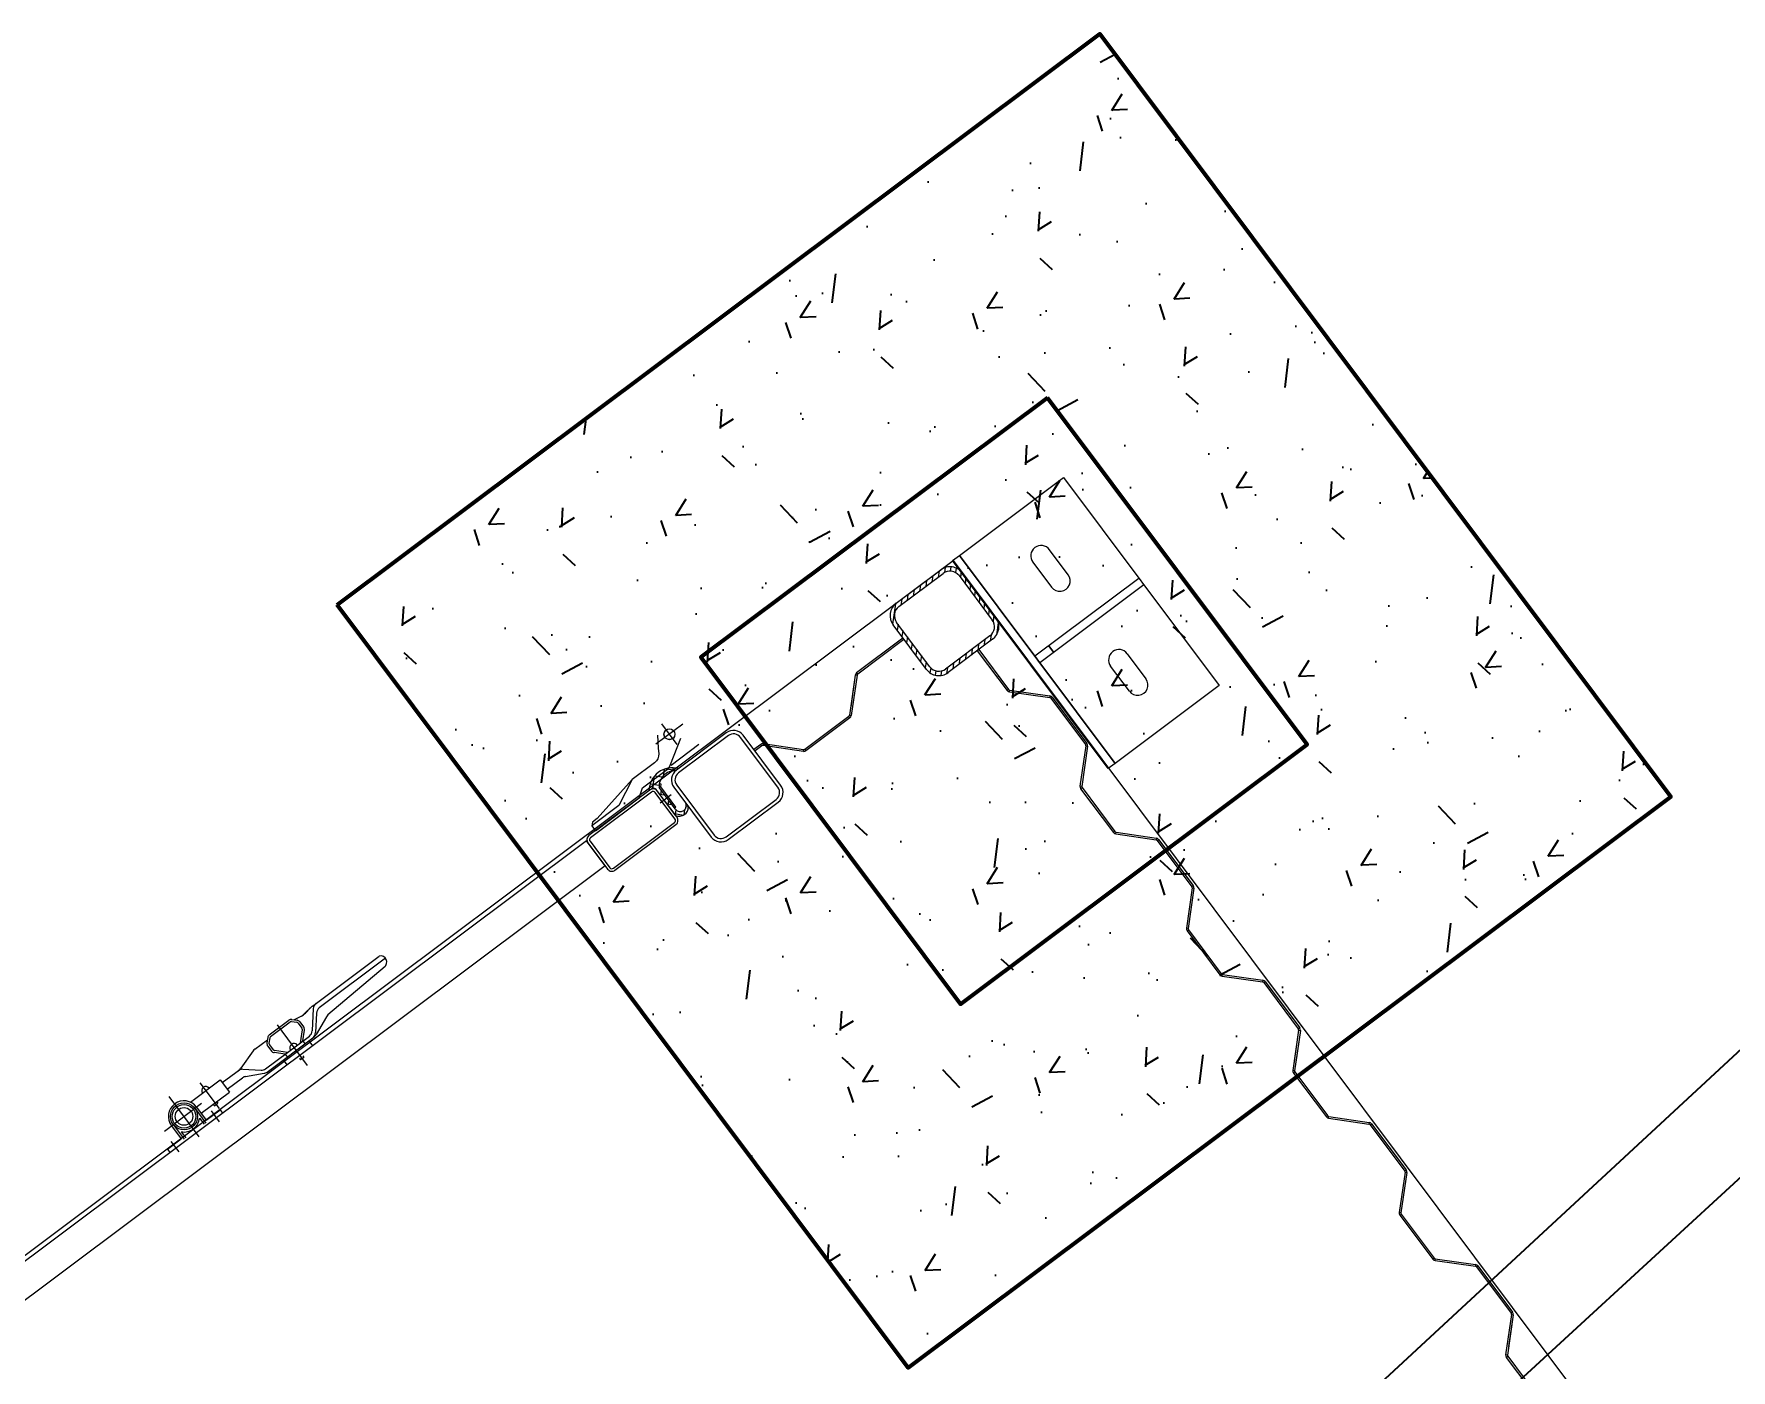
# Model space of a CAD drawing. Header units: metres. Extents: x 214070 to 217049, y 6350584 to 6351315.
# Drawn here: x 214352.715 to 214354.674, y 6351050.911 to 6351052.454 of the extents above; entities that cross this region are included whole.
import ezdxf
from ezdxf.lldxf.tags import DXFTag

# ---------------------------------------------------------------- set-up
doc = ezdxf.new("R2010")
doc.units = ezdxf.units.M
doc.layers.add('CAT 6 Cable', color=3, linetype='CAT 6 CABLE')
for name, color, linetype, lineweight in [('GG31-E-PLN-001_DC Cable Route Layout Plan_RevA$0$0.25mm TEXT', 7, 'Continuous', 25), ('GG31-E-PLN-001_DC Cable Route Layout Plan_RevA$0$Concrete fill', 8, 'Continuous', 35), ('GG31-E-PLN-001_DC Cable Route Layout Plan_RevA$0$Footing', 7, 'Continuous', 70), ('OpticsFibre', 7, 'OPTICAL FIBRE CABLE', 25)]:
    doc.layers.add(name, color=color, linetype=linetype, lineweight=lineweight)
doc.styles.add('ISOCP', font='isocp.shx')
tags = doc.linetypes.add('CAT 6 CABLE', pattern='A,1,-0.5,["CAT6",ISOCP,S=0.3,R=0,X=-0.35,Y=-0.15],-0.9', length=2.4).pattern_tags.tags
tags[6] = DXFTag(74, 10)
tags = doc.linetypes.add('OPTICAL FIBRE CABLE', pattern='A,1,-0.5,["OP",ISOCP,S=0.3,R=0,X=-0.35,Y=-0.15],-0.4', length=1.9).pattern_tags.tags
tags[6] = DXFTag(74, 10)
pattern_1 = [(49.99999999999999, (235569.9036301513, 6325984.658027571), (0.215178054780226, -0.01882564049477853), [0.0225, -0.2475]), (355, (235569.9036301513, 6325984.658027571), (-0.0416254000839, 0.2256576401100036), [0.018, -0.198]), (100.45144446, (235569.9215616556, 6325984.656458767), (0.1735526540181336, 0.2068319972905888), [0.01912205759999997, -0.2103426335999997]), (46.18420000000001, (235569.9036301513, 6325984.71802757), (0.3201723992014717, -0.04965578423792296), [0.03375, -0.37125]), (96.63563549, (235569.9303111748, 6325984.713889578), (0.2803985837022686, 0.2922355802323651), [0.0286831026, -0.3155141279999999]), (351.1841639899999, (235569.9036301513, 6325984.71802757), (0.2803985835164319, 0.2922355800809971), [0.027, -0.2970000003]), (21, (235569.9336301513, 6325984.703027571), (0.1790721156355385, -0.1207856671996017), [0.0225, -0.2475]), (326.0000000000001, (235569.9336301513, 6325984.703027571), (0.07299459957647451, 0.2175450135140559), [0.018, -0.198]), (71.45144474, (235569.9485528275, 6325984.692962098), (0.2520667130189913, 0.09675934584190615), [0.019122057, -0.2103426336]), (37.50000000000001, (235569.9036301513, 6325984.658027571), (0.003647956595187201, 0.09986815614939344), [0, -0.1956, 0, -0.201, 0, -0.19875]), (7.499999999999999, (235569.9036301513, 6325984.658027571), (0.07892086123264458, 0.1183235135647081), [0, -0.1146, 0, -0.1911, 0, -0.07575]), (327.5, (235569.8367301513, 6325984.658027571), (0.1601467308517227, -0.006766461520313927), [0, -0.075, 0, -0.234, 0, -0.3105]), (317.5, (235569.8067301513, 6325984.658027571), (0.1749558508027159, 0.03003149469969532), [0, -0.0975, 0, -0.1554, 0, -0.2205])]

# ---------------------------------------------------------------- blocks, each defined once
blk = doc.blocks.new('GG31-E-PLN-001_DC Cable Route Layout Plan_RevA$0$HVSB-wanertown')
at = {"layer": 'GG31-E-PLN-001_DC Cable Route Layout Plan_RevA$0$Concrete fill'}
h = blk.add_hatch(dxfattribs=at)
h.set_pattern_fill('AR-CONC', color=256, scale=0.03)
h.set_pattern_definition(pattern_1)
h.paths.add_polyline_path([(235600.6501799489, 6326042.244947699), (235599.5501799489, 6326042.244947699), (235599.5501799489, 6326041.144947699), (235600.6501799489, 6326041.144947699)])
h.paths.add_polyline_path([(235599.8501799489, 6326041.944947699), (235600.3501799489, 6326041.944947699), (235600.3501799489, 6326041.444947699), (235599.8501799489, 6326041.444947699)], flags=0)
h.paths.add_polyline_path([(235600.3501799489, 6326041.944947699), (235599.8501799489, 6326041.944947699), (235599.8501799489, 6326041.444947699), (235600.3501799489, 6326041.444947699)], flags=16)
h = blk.add_hatch(dxfattribs=at)
h.set_pattern_fill('AR-CONC', color=256, scale=0.03)
h.set_pattern_definition(pattern_1)
h.paths.add_polyline_path([(235600.3501799489, 6326041.944947699), (235599.8501799489, 6326041.944947699), (235599.8501799489, 6326041.444947699), (235600.3501799489, 6326041.444947699)])
for p, q in [((235599.0549701767, 6326041.848666037, -6.347478333421085), (235599.0549701767, 6326041.906809253, -6.347478333421085)), ((235599.7679853857, 6326041.880735128, -6.269795539363816), (235599.7679853857, 6326041.91025634, -6.269795539363816)), ((235599.0706724059, 6326041.886895735, -6.347478333421085), (235599.1137701768, 6326041.886895735, -6.347478333421085)), ((235599.0929701767, 6326041.898277376, -6.347478333421085), (235599.0929701767, 6326041.861131527, -6.347478333421085)), ((235599.1137701768, 6326041.886895735, -6.347478333421085), (235599.1137701768, 6326041.869295735, -6.347478333421085)), ((235599.1137701768, 6326041.882895735, -6.347478333421085), (235599.1383225038, 6326041.882895735, -6.347478333421085)), ((235599.164406846, 6326041.890908948, -6.347478333421085), (235599.1407799394, 6326041.883282522, -6.347478333421085)), ((235599.1668642816, 6326041.891295735, -6.347478333421085), (235599.1850172799, 6326041.891295735, -6.347478333421085)), ((235599.1809701768, 6326041.885260407, -6.347478333421085), (235599.1809701768, 6326041.87808396, -6.347478333421085)), ((235599.1868113924, 6326041.893089848, -6.347478333421085), (235599.1823760642, 6326041.888654519, -6.347478333421085)), ((235599.1833701768, 6326041.885260407, -6.347478333421085), (235599.1833701768, 6326041.87808396, -6.347478333421085)), ((235599.1885084487, 6326041.891392792, -6.347478333421085), (235599.1840731205, 6326041.886957463, -6.347478333421085)), ((235599.190205505, 6326041.894495735, -6.347478333421085), (235599.2183549037, 6326041.894495735, -6.347478333421085)), ((235599.190205505, 6326041.892095735, -6.347478333421085), (235599.2183548869, 6326041.892095735, -6.347478333421085)), ((235599.2041701768, 6326041.898277376, -6.347478333421085), (235599.2041701768, 6326041.840057978, -6.347478333421085)), ((235599.2200519432, 6326041.891392792, -6.347478333421085), (235599.224267233, 6326041.887177502, -6.347478333421085)), ((235599.2217489995, 6326041.893089848, -6.347478333421085), (235599.2259642893, 6326041.888874558, -6.347478333421085)), ((235599.2329718129, 6326041.889598856, -6.347478333421085), (235599.223543112, 6326041.891295735, -6.347478333421085)), ((235599.2249701768, 6326041.885480445, -6.347478333421085), (235599.2249701768, 6326041.87808396, -6.347478333421085)), ((235599.2273701768, 6326041.885480445, -6.347478333421085), (235599.2273701768, 6326041.87808396, -6.347478333421085)), ((235599.2490643085, 6326041.888406992, -6.347478333421085), (235599.2326012765, 6326041.868584478, -6.347478333421085)), ((235599.2489232313, 6326041.881976435, -6.347478333421085), (235599.2344788299, 6326041.864584478, -6.347478333421085)), ((235599.2489869947, 6326041.89123402, -6.347478333421085), (235599.2353805884, 6326041.889534079, -6.347478333421085)), ((235599.2499787783, 6326041.891295735, -6.347478333421085), (235599.3462810864, 6326041.891295735, -6.347478333421085)), ((235599.3505701768, 6326041.884865179, -6.347478333421085), (235599.2550775024, 6326041.884865179, -6.347478333421085)), ((235599.0257701768, 6326041.848666037, -6.347478333421085), (235599.0257701768, 6326041.863945997, -6.347478333421085)), ((235599.0265858717, 6326041.878095735, -6.347478333421085), (235599.080227702, 6326041.878095735, -6.347478333421085)), ((235599.0369701768, 6326041.878095735, -6.347478333421085), (235599.0369701768, 6326041.859295735, -6.347478333421085)), ((235599.0393701768, 6326041.878095735, -6.347478333421085), (235599.0393701768, 6326041.856895735, -6.347478333421085)), ((235599.0417701768, 6326041.865858088, -6.347478333421085), (235599.0417701768, 6326041.856895735, -6.347478333421085)), ((235599.0681701768, 6326041.865858088, -6.347478333421085), (235599.0681701768, 6326041.856895735, -6.347478333421085)), ((235599.0705701768, 6326041.878095735, -6.347478333421085), (235599.0705701768, 6326041.856895735, -6.347478333421085)), ((235599.0729701768, 6326041.878095735, -6.347478333421085), (235599.0729701768, 6326041.859295735, -6.347478333421085)), ((235599.0729701768, 6326041.869295735, -6.347478333421085), (235599.1137701768, 6326041.869295735, -6.347478333421085)), ((235599.0841701768, 6326041.848666037, -6.347478333421085), (235599.0841701768, 6326041.864354218, -6.347478333421085)), ((235599.0905701767, 6326041.869295735, -6.347478333421085), (235599.0905701767, 6326041.866895735, -6.347478333421085)), ((235599.0905701767, 6326041.866895735, -6.347478333421085), (235599.0953701768, 6326041.866895735, -6.347478333421085)), ((235599.0953701768, 6326041.869295735, -6.347478333421085), (235599.0953701768, 6326041.866895735, -6.347478333421085)), ((235599.1137701768, 6326041.873295735, -6.347478333421085), (235599.1357986437, 6326041.873295735, -6.347478333421085)), ((235599.1394365777, 6326041.872420722, -6.347478333421085), (235599.1587280032, 6326041.862570749, -6.347478333421085)), ((235599.141801103, 6326041.881059135, -6.347478333421085), (235599.1581475924, 6326041.867532334, -6.347478333421085)), ((235599.1632478369, 6326041.865695735, -6.347478333421085), (235599.2264470054, 6326041.865695735, -6.347478333421085)), ((235599.1913701768, 6326041.865695735, -6.347478333421085), (235599.1823760642, 6326041.874689847, -6.347478333421085)), ((235599.1947642893, 6326041.865695735, -6.347478333421085), (235599.1840731205, 6326041.876386904, -6.347478333421085)), ((235599.1913701768, 6326041.865695735, -6.347478333421085), (235599.1913701768, 6326041.861695735, -6.347478333421085)), ((235599.2135760642, 6326041.865695735, -6.347478333421085), (235599.224267233, 6326041.876386904, -6.347478333421085)), ((235599.2169701768, 6326041.865695735, -6.347478333421085), (235599.2259642893, 6326041.874689847, -6.347478333421085)), ((235599.2169701768, 6326041.865695735, -6.347478333421085), (235599.2169701768, 6326041.861695735, -6.347478333421085)), ((235599.2554809355, 6326041.87176509, -6.347478333421085), (235599.2335935775, 6326041.862347158, -6.347478333421085)), ((235599.3444763467, 6326041.877720267, -6.347478333421085), (235599.2581509786, 6326041.87240137, -6.347478333421085)), ((235599.7249499923, 6326041.867207566, -6.260085190106653), (235599.7149505228, 6326041.857208096, -6.260085190106653)), ((235599.7156870211, 6326041.862974728, -6.260085190106653), (235599.7230938525, 6326041.855567897, -6.260085190106653)), ((235599.7254751346, 6326041.86732875, -6.260085190106653), (235599.7318577708, 6326041.860946114, -6.260085190106653)), ((235599.7387541592, 6326041.866869598, -6.260085190106653), (235599.733133907, 6326041.861249345, -6.260085190106653)), ((235599.7407491864, 6326041.866196834, -6.260085190106653), (235599.7494502867, 6326041.857495734, -6.260085190106653)), ((235599.7480301599, 6326041.862003462, -6.260085190106653), (235599.7454652335, 6326041.859438536, -6.260085190106653)), ((235596.510125716, 6326041.860157249, -6.260085190106653), (235600.1501202834, 6326041.859733587, -6.260085190106653)), ((235599.6174611058, 6326041.854495735, -6.253713455313188), (235598.4444611058, 6326041.854495735, -6.337767984163921)), ((235599.0169701767, 6326041.859295735, -6.347478333421085), (235599.0369701768, 6326041.859295735, -6.347478333421085)), ((235599.0169701767, 6326041.859295735, -6.347478333421085), (235599.0169701767, 6326041.854495735, -6.347478333421085)), ((235599.0729701768, 6326041.859295735, -6.347478333421085), (235599.0929701767, 6326041.859295735, -6.347478333421085)), ((235599.0929701767, 6326041.859295735, -6.347478333421085), (235599.0929701767, 6326041.854495735, -6.347478333421085)), ((235599.1623659371, 6326041.861695735, -6.347478333421085), (235599.2304315511, 6326041.861695735, -6.347478333421085)), ((235599.1857701768, 6326041.861695735, -6.347478333421085), (235599.1857701768, 6326041.854495735, -6.347478333421085)), ((235599.2017701768, 6326041.852095735, -6.347478333421085), (235599.2017701768, 6326041.849695735, -6.347478333421085)), ((235599.2065701768, 6326041.849695735, -6.347478333421085), (235599.2017701768, 6326041.849695735, -6.347478333421085)), ((235599.2065701768, 6326041.852095735, -6.347478333421085), (235599.2065701768, 6326041.849695735, -6.347478333421085)), ((235599.2225701768, 6326041.861695735, -6.347478333421085), (235599.2225701768, 6326041.854495735, -6.347478333421085)), ((235599.7174611058, 6326041.81582009, -6.260085190106653), (235599.7174611058, 6326041.853495734, -6.260085190106653)), ((235599.7214611058, 6326041.849576544, -6.260085190106653), (235599.7174611058, 6326041.845576544, -6.260085190106653)), ((235599.7174611058, 6326041.847058508, -6.260085190106653), (235599.7214611058, 6326041.843058508, -6.260085190106653)), ((235599.7214611058, 6326041.822065107, -6.260085190106653), (235599.7214611058, 6326041.853495734, -6.260085190106653)), ((235599.7234611058, 6326041.852858949, -6.260085190106653), (235599.7257129781, 6326041.85524138, -6.260085190106653)), ((235599.7234611058, 6326041.823836613, -6.260085190106653), (235599.7234611058, 6326041.852858949, -6.260085190106653)), ((235599.7257129781, 6326041.85524138, -6.260085190106653), (235599.7242688893, 6326041.856757472, -6.260085190106653)), ((235599.7354611058, 6326041.843495734, -6.260085190106653), (235599.7354611058, 6326041.771495734, -6.260085190106653)), ((235599.7394611058, 6326041.843495734, -6.260085190106653), (235599.7394611058, 6326041.771495734, -6.260085190106653)), ((235599.8214611058, 6326041.857495734, -6.260085190106653), (235599.7494611058, 6326041.857495734, -6.260085190106653)), ((235599.8214611058, 6326041.853495734, -6.260085190106653), (235599.7494611058, 6326041.853495734, -6.260085190106653)), ((235599.8314611058, 6326041.771495734, -6.260085190106653), (235599.8314611058, 6326041.843495734, -6.260085190106653)), ((235599.8354611058, 6326041.771495734, -6.260085190106653), (235599.8354611058, 6326041.843495734, -6.260085190106653)), ((235600.0670516205, 6326041.859695177, -6.260085190106653), (235600.0503075351, 6326041.842951091, -6.260085190106653)), ((235600.0682664545, 6326041.859736216, -6.260085190106653), (235600.1322665842, 6326041.859736216, -6.260085190106653)), ((235600.0682664545, 6326041.854736215, -6.260085190106653), (235600.1322665842, 6326041.854736215, -6.260085190106653)), ((235600.0760729162, 6326041.859736216, -6.260085190106653), (235600.0710729164, 6326041.854736216, -6.260085190106653)), ((235600.0850531723, 6326041.859736216, -6.260085190106653), (235600.0800531732, 6326041.854736216, -6.260085190106653)), ((235600.0940334284, 6326041.859736216, -6.260085190106653), (235600.0890334299, 6326041.854736217, -6.260085190106653)), ((235600.1030136845, 6326041.859736216, -6.260085190106653), (235600.0980136867, 6326041.854736218, -6.260085190106653)), ((235600.1119939406, 6326041.859736216, -6.260085190106653), (235600.1069939435, 6326041.854736219, -6.260085190106653)), ((235600.1209741968, 6326041.859736216, -6.260085190106653), (235600.1159742003, 6326041.854736219, -6.260085190106653)), ((235600.1299544529, 6326041.859736216, -6.260085190106653), (235600.1249544571, 6326041.85473622, -6.260085190106653)), ((235600.1379978698, 6326041.858799377, -6.260085190106653), (235600.1338392267, 6326041.854640733, -6.260085190106653)), ((235600.1437642298, 6326041.85558548, -6.260085190106653), (235600.1402076093, 6326041.85202886, -6.260085190106653)), ((235600.1478696731, 6326041.850710668, -6.260085190106653), (235600.1441549374, 6326041.846995932, -6.260085190106653)), ((235600.1501253312, 6326041.84398607, -6.260085190106653), (235600.1452664812, 6326041.839127219, -6.260085190106653)), ((235600.1497618879, 6326041.560194737, -6.260085190106653), (235600.1497618879, 6326041.860194737, -6.260085190106653)), ((235600.1497618879, 6326041.860194737, -6.260085190106653), (235600.1597618879, 6326041.860194737, -6.260085190106653)), ((235600.1501202834, 6326041.859733587, -6.260085190106653), (235600.1500879357, 6326039.539741671, -6.260085190106653)), ((235600.1597618879, 6326041.560194737, -6.260085190106653), (235600.1597618879, 6326041.860194737, -6.260085190106653)), ((235600.1597618879, 6326041.860194737, -6.260085190106653), (235600.3097618879, 6326041.860194737, -6.260085190106653)), ((235600.1597618879, 6326041.860194737, -6.260085190106653), (235600.1597618879, 6326041.560194737, -6.260085190106653)), ((235600.3097618879, 6326041.860194737, -6.260085190106653), (235600.3097618879, 6326041.560194737, -6.260085190106653)), ((235599.7119941347, 6326041.838666174, -6.260085190106653), (235599.7278791112, 6326041.838666174, -6.260085190106653)), ((235599.7214611058, 6326041.835434409, -6.260085190106653), (235599.7174611058, 6326041.831434408, -6.260085190106653)), ((235599.7174611058, 6326041.832916372, -6.260085190106653), (235599.7214611058, 6326041.828916372, -6.260085190106653)), ((235599.7234611058, 6326041.823836613, -6.260085190106653), (235599.7214611058, 6326041.823836613, -6.260085190106653)), ((235599.8451868958, 6326041.822854275, -6.260085190106653), (235599.8354611058, 6326041.822854275, -6.260085190106653)), ((235599.8451868958, 6326041.82085442, -6.260085190106653), (235599.8451868958, 6326041.822854275, -6.260085190106653)), ((235599.983500379, 6326041.822854275, -6.260085190106653), (235599.983500379, 6326041.82085442, -6.260085190106653)), ((235600.0500884629, 6326041.822854275, -6.260085190106653), (235599.983500379, 6326041.822854275, -6.260085190106653)), ((235600.0500884629, 6326041.82085442, -6.260085190106653), (235600.0500884629, 6326041.822854275, -6.260085190106653)), ((235600.0552664937, 6326041.838929794, -6.260085190106653), (235600.0502664908, 6326041.83392979, -6.260085190106653)), ((235600.0552665031, 6326041.829949547, -6.260085190106653), (235600.0502664908, 6326041.824949535, -6.260085190106653)), ((235600.0502665575, 6326041.777736189, -6.260085190106653), (235600.0502665575, 6326041.841736199, -6.260085190106653)), ((235600.0552665575, 6326041.777736189, -6.260085190106653), (235600.0552665575, 6326041.841736199, -6.260085190106653)), ((235600.1452664812, 6326041.841736199, -6.260085190106653), (235600.1452664812, 6326041.777736189, -6.260085190106653)), ((235600.1502664812, 6326041.835146964, -6.260085190106653), (235600.1452664812, 6326041.830146964, -6.260085190106653)), ((235600.1502664812, 6326041.826166707, -6.260085190106653), (235600.1452664812, 6326041.821166707, -6.260085190106653)), ((235600.1502664812, 6326041.841736199, -6.260085190106653), (235600.1502664812, 6326041.777736189, -6.260085190106653)), ((235599.6174611058, 6326041.818495735, -6.253713455313188), (235598.4444611058, 6326041.818495735, -6.337767984163921)), ((235599.7215676297, 6326041.821398797, -6.260085190106653), (235599.7174611058, 6326041.817292273, -6.260085190106653)), ((235599.7174611058, 6326041.818774236, -6.260085190106653), (235599.7252180667, 6326041.811017276, -6.260085190106653)), ((235599.7294592937, 6326041.815148325, -6.260085190106653), (235599.7253155076, 6326041.811004539, -6.260085190106653)), ((235599.7333301487, 6326041.81704733, -6.260085190106653), (235599.7354611058, 6326041.814916372, -6.260085190106653)), ((235599.8451868958, 6326041.82085442, -6.260085190106653), (235599.8354611058, 6326041.82085442, -6.260085190106653)), ((235599.8480153746, 6326041.821682686, -6.260085190106653), (235599.8466010756, 6326041.820268864, -6.260085190106653)), ((235599.8798437781, 6326041.787026161, -6.260085190106653), (235599.8466010756, 6326041.820268864, -6.260085190106653)), ((235599.8812579579, 6326041.78844046, -6.260085190106653), (235599.8480153746, 6326041.821682686, -6.260085190106653)), ((235599.980671986, 6326041.821682686, -6.260085190106653), (235599.9474292835, 6326041.78844046, -6.260085190106653)), ((235599.9820861658, 6326041.820268864, -6.260085190106653), (235599.9488435825, 6326041.787026161, -6.260085190106653)), ((235599.9806719598, 6326041.821682686, -6.260085190106653), (235599.954343594, 6326041.79535465, -6.260085190106653)), ((235599.9820861992, 6326041.820268864, -6.260085190106653), (235599.954343594, 6326041.792526209, -6.260085190106653)), ((235599.9820861992, 6326041.820268864, -6.260085190106653), (235599.9806719598, 6326041.821682686, -6.260085190106653)), ((235600.0500884629, 6326041.82085442, -6.260085190106653), (235599.983500379, 6326041.82085442, -6.260085190106653)), ((235600.0552665124, 6326041.8209693, -6.260085190106653), (235600.0502664908, 6326041.815969278, -6.260085190106653)), ((235600.0552665218, 6326041.811989053, -6.260085190106653), (235600.0502664908, 6326041.806989023, -6.260085190106653)), ((235600.1502664812, 6326041.817186452, -6.260085190106653), (235600.1452664812, 6326041.812186452, -6.260085190106653)), ((235600.1502664812, 6326041.808206195, -6.260085190106653), (235600.1452664812, 6326041.803206195, -6.260085190106653)), ((235600.2227618879, 6326041.803194737, -6.260085190106653), (235600.2227618879, 6326041.767194737, -6.260085190106653)), ((235600.2467618879, 6326041.767194737, -6.260085190106653), (235600.2467618879, 6326041.803194737, -6.260085190106653)), ((235599.8798437781, 6326041.787026161, -6.260085190106653), (235599.8812579579, 6326041.78844046, -6.260085190106653)), ((235599.8826721377, 6326041.787854427, -6.260085190106653), (235599.8826721377, 6326041.785854572, -6.260085190106653)), ((235599.946015305, 6326041.787854427, -6.260085190106653), (235599.8826721377, 6326041.787854427, -6.260085190106653)), ((235599.946015305, 6326041.785854572, -6.260085190106653), (235599.8826721377, 6326041.785854572, -6.260085190106653)), ((235599.946015305, 6326041.785854572, -6.260085190106653), (235599.946015305, 6326041.787854427, -6.260085190106653)), ((235599.9474294848, 6326041.78844046, -6.260085190106653), (235599.9488437838, 6326041.787026161, -6.260085190106653)), ((235600.0552665312, 6326041.803008806, -6.260085190106653), (235600.0502664908, 6326041.798008766, -6.260085190106653)), ((235600.0552665405, 6326041.79402856, -6.260085190106653), (235600.0502664908, 6326041.78902851, -6.260085190106653)), ((235600.0552665499, 6326041.785048313, -6.260085190106653), (235600.0502664908, 6326041.780048254, -6.260085190106653)), ((235600.1502664812, 6326041.799225939, -6.260085190106653), (235600.1452664812, 6326041.79422594, -6.260085190106653)), ((235600.1502664812, 6326041.790245683, -6.260085190106653), (235600.1452664812, 6326041.785245683, -6.260085190106653)), ((235600.0553620339, 6326041.776163541, -6.260085190106653), (235600.0512033333, 6326041.77200484, -6.260085190106653)), ((235600.0579738782, 6326041.769795129, -6.260085190106653), (235600.054417228, 6326041.766238479, -6.260085190106653)), ((235600.0630067876, 6326041.765847783, -6.260085190106653), (235600.0592920389, 6326041.762133034, -6.260085190106653)), ((235600.0708754802, 6326041.764736218, -6.260085190106653), (235600.0660166338, 6326041.759877373, -6.260085190106653)), ((235600.1322665842, 6326041.764736173, -6.260085190106653), (235600.0682664545, 6326041.764736173, -6.260085190106653)), ((235600.0798557296, 6326041.764736212, -6.260085190106653), (235600.0748557297, 6326041.759736212, -6.260085190106653)), ((235600.0888359791, 6326041.764736205, -6.260085190106653), (235600.0838359871, 6326041.759736214, -6.260085190106653)), ((235600.0978162285, 6326041.764736199, -6.260085190106653), (235600.0928162446, 6326041.759736215, -6.260085190106653)), ((235600.1067964779, 6326041.764736192, -6.260085190106653), (235600.1017965021, 6326041.759736216, -6.260085190106653)), ((235600.1157767273, 6326041.764736185, -6.260085190106653), (235600.1107767595, 6326041.759736218, -6.260085190106653)), ((235600.1247569768, 6326041.764736178, -6.260085190106653), (235600.119757017, 6326041.759736218, -6.260085190106653)), ((235600.1338318651, 6326041.764830811, -6.260085190106653), (235600.1287372744, 6326041.75973622, -6.260085190106653)), ((235600.1489429883, 6326041.770961678, -6.260085190106653), (235600.1390410335, 6326041.761059723, -6.260085190106653)), ((235600.1502664812, 6326041.781265427, -6.260085190106653), (235600.1451719006, 6326041.776170846, -6.260085190106653)), ((235599.7494611058, 6326041.761495734, -6.260085190106653), (235599.8214611058, 6326041.761495734, -6.260085190106653)), ((235599.7494611058, 6326041.757495734, -6.260085190106653), (235599.8214611058, 6326041.757495734, -6.260085190106653)), ((235600.1322665842, 6326041.759736173, -6.260085190106653), (235600.0682664545, 6326041.759736173, -6.260085190106653)), ((235600.1102665194, 6326041.759736211, -6.260085190106653), (235600.1102665194, 6326041.702380735, -6.260085190106653)), ((235600.1122663744, 6326041.759736211, -6.260085190106653), (235600.1122663744, 6326041.702380735, -6.260085190106653)), ((235600.1597618879, 6326041.705194737, -6.260085190106653), (235600.1597618879, 6326041.715194737, -6.260085190106653)), ((235600.1597618879, 6326041.715194737, -6.260085190106653), (235600.3097618879, 6326041.715194737, -6.260085190106653)), ((235600.3097618879, 6326041.705194737, -6.260085190106653), (235600.1597618879, 6326041.705194737, -6.260085190106653)), ((235600.1797618879, 6326041.705194737, -6.260085190106653), (235600.1797618879, 6326041.715194737, -6.260085190106653)), ((235600.1797618879, 6326041.715194737, -6.260085190106653), (235600.1797618879, 6326041.715194737, -6.260085190106653)), ((235600.1797618879, 6326041.715194737, -6.260085190106653), (235600.1797618879, 6326041.705194737, -6.260085190106653)), ((235600.1797618879, 6326041.705194737, -6.260085190106653), (235600.1797618879, 6326041.705194737, -6.260085190106653)), ((235600.3097618879, 6326041.715194737, -6.260085190106653), (235600.3097618879, 6326041.705194737, -6.260085190106653)), ((235600.1122663744, 6326041.702380735, -6.260085190106653), (235600.1102665194, 6326041.702380735, -6.260085190106653)), ((235600.1114381083, 6326041.699552257, -6.260085190106653), (235600.1128524073, 6326041.700966556, -6.260085190106653)), ((235600.1114381083, 6326041.699552257, -6.260085190106653), (235600.1446808108, 6326041.666309673, -6.260085190106653)), ((235600.1128524073, 6326041.700966556, -6.260085190106653), (235600.1460946329, 6326041.667723853, -6.260085190106653)), ((235600.1460946329, 6326041.667723853, -6.260085190106653), (235600.1446808108, 6326041.666309673, -6.260085190106653)), ((235600.1452663668, 6326041.664895494, -6.260085190106653), (235600.1472662218, 6326041.664895494, -6.260085190106653)), ((235600.1452663668, 6326041.664895494, -6.260085190106653), (235600.1452663668, 6326041.598209221, -6.260085190106653)), ((235600.1472662218, 6326041.664895494, -6.260085190106653), (235600.1472662218, 6326041.598209221, -6.260085190106653)), ((235600.2227618879, 6326041.617194736, -6.260085190106653), (235600.2227618879, 6326041.653194737, -6.260085190106653)), ((235600.2467618879, 6326041.653194737, -6.260085190106653), (235600.2467618879, 6326041.617194736, -6.260085190106653)), ((235600.1446808108, 6326041.596794922, -6.260085190106653), (235600.1114381083, 6326041.563552339, -6.260085190106653)), ((235600.1460946329, 6326041.595380742, -6.260085190106653), (235600.1128524073, 6326041.56213804, -6.260085190106653)), ((235600.1446808108, 6326041.596794922, -6.260085190106653), (235600.1460946329, 6326041.595380742, -6.260085190106653)), ((235600.1472662218, 6326041.598209221, -6.260085190106653), (235600.1452663668, 6326041.598209221, -6.260085190106653)), ((235600.1102665194, 6326041.56072386, -6.260085190106653), (235600.1122663744, 6326041.56072386, -6.260085190106653)), ((235600.1102665194, 6326041.56072386, -6.260085190106653), (235600.1102665194, 6326041.497380693, -6.260085190106653)), ((235600.1128524073, 6326041.56213804, -6.260085190106653), (235600.1114381083, 6326041.563552339, -6.260085190106653)), ((235600.1122663744, 6326041.56072386, -6.260085190106653), (235600.1122663744, 6326041.497380693, -6.260085190106653)), ((235600.1597618879, 6326041.560194737, -6.260085190106653), (235600.1497618879, 6326041.560194737, -6.260085190106653)), ((235600.3097618879, 6326041.560194737, -6.260085190106653), (235600.1597618879, 6326041.560194737, -6.260085190106653)), ((235600.1122663744, 6326041.497380693, -6.260085190106653), (235600.1102665194, 6326041.497380693, -6.260085190106653)), ((235600.1114381083, 6326041.494552333, -6.260085190106653), (235600.1128524073, 6326041.495966513, -6.260085190106653)), ((235600.1114381083, 6326041.494552333, -6.260085190106653), (235600.1446808108, 6326041.46130963, -6.260085190106653)), ((235600.1128524073, 6326041.495966513, -6.260085190106653), (235600.1460946329, 6326041.462723929, -6.260085190106653)), ((235600.1460946329, 6326041.462723929, -6.260085190106653), (235600.1446808108, 6326041.46130963, -6.260085190106653)), ((235600.1452663668, 6326041.459895451, -6.260085190106653), (235600.1472662218, 6326041.459895451, -6.260085190106653)), ((235600.1452663668, 6326041.459895451, -6.260085190106653), (235600.1452663668, 6326041.393209178, -6.260085190106653)), ((235600.1472662218, 6326041.459895451, -6.260085190106653), (235600.1472662218, 6326041.393209178, -6.260085190106653)), ((235600.1446808108, 6326041.391794998, -6.260085190106653), (235600.1114381083, 6326041.358552296, -6.260085190106653)), ((235600.1446808108, 6326041.391794998, -6.260085190106653), (235600.1460946329, 6326041.390380699, -6.260085190106653)), ((235600.1472662218, 6326041.393209178, -6.260085190106653), (235600.1452663668, 6326041.393209178, -6.260085190106653)), ((235600.1460946329, 6326041.390380699, -6.260085190106653), (235600.1128524073, 6326041.357138116, -6.260085190106653)), ((235600.1102665194, 6326041.355723936, -6.260085190106653), (235600.1122663744, 6326041.355723936, -6.260085190106653)), ((235600.1102665194, 6326041.355723936, -6.260085190106653), (235600.1102665194, 6326041.292380709, -6.260085190106653)), ((235600.1128524073, 6326041.357138116, -6.260085190106653), (235600.1114381083, 6326041.358552296, -6.260085190106653)), ((235600.1122663744, 6326041.355723936, -6.260085190106653), (235600.1122663744, 6326041.292380709, -6.260085190106653)), ((235600.1122663744, 6326041.292380709, -6.260085190106653), (235600.1102665194, 6326041.292380709, -6.260085190106653)), ((235600.1114381083, 6326041.28955229, -6.260085190106653), (235600.1128524073, 6326041.290966529, -6.260085190106653)), ((235600.1114381083, 6326041.28955229, -6.260085190106653), (235600.1446808108, 6326041.256309647, -6.260085190106653)), ((235600.1128524073, 6326041.290966529, -6.260085190106653), (235600.1460946329, 6326041.257723887, -6.260085190106653)), ((235600.1460946329, 6326041.257723887, -6.260085190106653), (235600.1446808108, 6326041.256309647, -6.260085190106653)), ((235600.1452663668, 6326041.254895467, -6.260085190106653), (235600.1472662218, 6326041.254895467, -6.260085190106653)), ((235600.1452663668, 6326041.254895467, -6.260085190106653), (235600.1452663668, 6326041.188209135, -6.260085190106653)), ((235600.1472662218, 6326041.254895467, -6.260085190106653), (235600.1472662218, 6326041.188209135, -6.260085190106653)), ((235600.1446808108, 6326041.186794922, -6.260085190106653), (235600.1114381083, 6326041.153552338, -6.260085190106653)), ((235600.1460946329, 6326041.185380742, -6.260085190106653), (235600.1128524073, 6326041.152138039, -6.260085190106653)), ((235600.1446808108, 6326041.186794955, -6.260085190106653), (235600.1169381558, 6326041.15905235, -6.260085190106653)), ((235600.1460946329, 6326041.185380716, -6.260085190106653), (235600.1197665976, 6326041.15905235, -6.260085190106653)), ((235600.1446808108, 6326041.186795123, -6.260085190106653), (235600.1460946329, 6326041.185380943, -6.260085190106653)), ((235600.1446808108, 6326041.186794955, -6.260085190106653), (235600.1460946329, 6326041.185380716, -6.260085190106653)), ((235600.1472662218, 6326041.188209135, -6.260085190106653), (235600.1452663668, 6326041.188209135, -6.260085190106653)), ((235600.1102665194, 6326041.150724061, -6.260085190106653), (235600.1122663744, 6326041.150724061, -6.260085190106653)), ((235600.1102665194, 6326041.150724061, -6.260085190106653), (235600.1102665194, 6326041.087380894, -6.260085190106653)), ((235600.1128524073, 6326041.152138241, -6.260085190106653), (235600.1114381083, 6326041.15355254, -6.260085190106653)), ((235600.1122663744, 6326041.150724061, -6.260085190106653), (235600.1122663744, 6326041.087380894, -6.260085190106653)), ((235600.1122663744, 6326041.087380894, -6.260085190106653), (235600.1102665194, 6326041.087380894, -6.260085190106653)), ((235600.1114381083, 6326041.084552534, -6.260085190106653), (235600.1128524073, 6326041.085966714, -6.260085190106653)), ((235600.1114381083, 6326041.084552534, -6.260085190106653), (235600.1446808108, 6326041.051309831, -6.260085190106653)), ((235600.1128524073, 6326041.085966714, -6.260085190106653), (235600.1460946329, 6326041.05272413, -6.260085190106653)), ((235600.1460946329, 6326041.05272413, -6.260085190106653), (235600.1446808108, 6326041.051309831, -6.260085190106653)), ((235600.1452663668, 6326041.049895652, -6.260085190106653), (235600.1472662218, 6326041.049895652, -6.260085190106653)), ((235600.1452663668, 6326041.049895652, -6.260085190106653), (235600.1452663668, 6326040.983209379, -6.260085190106653)), ((235600.1472662218, 6326041.049895652, -6.260085190106653), (235600.1472662218, 6326040.983209379, -6.260085190106653)), ((235600.1446808108, 6326040.981795199, -6.260085190106653), (235600.1114381083, 6326040.948552497, -6.260085190106653)), ((235600.1460946329, 6326040.9803809, -6.260085190106653), (235600.1128524073, 6326040.947138317, -6.260085190106653)), ((235600.1446808108, 6326040.981795199, -6.260085190106653), (235600.1460946329, 6326040.9803809, -6.260085190106653)), ((235600.1472662218, 6326040.983209379, -6.260085190106653), (235600.1452663668, 6326040.983209379, -6.260085190106653)), ((235600.1102665194, 6326040.945724137, -6.260085190106653), (235600.1122663744, 6326040.945724137, -6.260085190106653)), ((235600.1102665194, 6326040.945724137, -6.260085190106653), (235600.1102665194, 6326040.88238091, -6.260085190106653)), ((235600.1128524073, 6326040.947138317, -6.260085190106653), (235600.1114381083, 6326040.948552497, -6.260085190106653)), ((235600.1122663744, 6326040.945724137, -6.260085190106653), (235600.1122663744, 6326040.88238091, -6.260085190106653)), ((235600.1122663744, 6326040.88238091, -6.260085190106653), (235600.1102665194, 6326040.88238091, -6.260085190106653)), ((235600.1114381083, 6326040.879552491, -6.260085190106653), (235600.1128524073, 6326040.88096673, -6.260085190106653)), ((235600.1114381083, 6326040.879552491, -6.260085190106653), (235600.1446808108, 6326040.846309848, -6.260085190106653)), ((235600.1128524073, 6326040.88096673, -6.260085190106653), (235600.1460946329, 6326040.847724088, -6.260085190106653)), ((235600.1460946329, 6326040.847724088, -6.260085190106653), (235600.1446808108, 6326040.846309848, -6.260085190106653)), ((235600.1452663668, 6326040.844895668, -6.260085190106653), (235600.1472662218, 6326040.844895668, -6.260085190106653)), ((235600.1452663668, 6326040.844895668, -6.260085190106653), (235600.1452663668, 6326040.778209336, -6.260085190106653)), ((235600.1472662218, 6326040.844895668, -6.260085190106653), (235600.1472662218, 6326040.778209336, -6.260085190106653)), ((235600.1446808108, 6326040.776795123, -6.260085190106653), (235600.1114381083, 6326040.743552539, -6.260085190106653)), ((235600.1460946329, 6326040.775380943, -6.260085190106653), (235600.1128524073, 6326040.74213824, -6.260085190106653)), ((235600.1446808108, 6326040.776795156, -6.260085190106653), (235600.1169381558, 6326040.749052552, -6.260085190106653)), ((235600.1460946329, 6326040.775380917, -6.260085190106653), (235600.1197665976, 6326040.749052552, -6.260085190106653)), ((235600.1446808108, 6326040.776795324, -6.260085190106653), (235600.1460946329, 6326040.775381144, -6.260085190106653)), ((235600.1446808108, 6326040.776795156, -6.260085190106653), (235600.1460946329, 6326040.775380917, -6.260085190106653)), ((235600.1472662218, 6326040.778209336, -6.260085190106653), (235600.1452663668, 6326040.778209336, -6.260085190106653)), ((235600.1102665194, 6326040.740724262, -6.260085190106653), (235600.1122663744, 6326040.740724262, -6.260085190106653)), ((235600.1102665194, 6326040.740724262, -6.260085190106653), (235600.1102665194, 6326040.677381095, -6.260085190106653)), ((235600.1128524073, 6326040.742138442, -6.260085190106653), (235600.1114381083, 6326040.743552741, -6.260085190106653)), ((235600.1122663744, 6326040.740724262, -6.260085190106653), (235600.1122663744, 6326040.677381095, -6.260085190106653))]:
    blk.add_line(p, q)
at = {"ltscale": 0.5}
blk.add_line((235599.7874290721, 6326041.895495734, -6.269795539363816), (235599.7485416993, 6326041.895495734, -6.269795539363816), dxfattribs=at)
at = {"ltscale": 5}
for p, q in [((235599.6174611058, 6326041.818495735, -6.260085190106653), (235599.6174611058, 6326041.854495735, -6.260085190106653)), ((235599.6174611058, 6326041.851495735, -6.260085190106653), (235599.6174611058, 6326041.813495735, -6.260085190106653)), ((235599.6204611058, 6326041.851495735, -6.260085190106653), (235599.6204611058, 6326041.813495735, -6.260085190106653)), ((235599.7114611058, 6326041.857495735, -6.260085190106653), (235599.6234611058, 6326041.857495735, -6.260085190106653)), ((235599.7114611058, 6326041.854495735, -6.260085190106653), (235599.6234611058, 6326041.854495735, -6.260085190106653)), ((235599.7144611058, 6326041.813495735, -6.260085190106653), (235599.7144611058, 6326041.851495735, -6.260085190106653)), ((235599.7174611058, 6326041.813495735, -6.260085190106653), (235599.7174611058, 6326041.851495735, -6.260085190106653)), ((235599.6234611058, 6326041.810495735, -6.260085190106653), (235599.7114611058, 6326041.810495735, -6.260085190106653)), ((235599.6234611058, 6326041.807495735, -6.260085190106653), (235599.7114611058, 6326041.807495735, -6.260085190106653))]:
    blk.add_line(p, q, dxfattribs=at)
at = {"elevation": -6.269795539363816}
for points in [[(235599.7562250589, 6326041.903092334), (235599.7479853857, 6326041.890334785)], [(235599.7479853857, 6326041.866935709), (235599.7759892698, 6326041.884010382)], [(235599.7019856497, 6326041.879496798), (235599.6719857697, 6326041.864496858), (235599.6327859457, 6326041.864496858)], [(235599.7879853857, 6326041.865495734), (235599.7479853857, 6326041.865495734)]]:
    blk.add_lwpolyline(points, dxfattribs=at)
blk.add_lwpolyline([(235599.7479853857, 6326041.890334785), (235599.7445309371, 6326041.884986235, -0.2546316700346126), (235599.734450657, 6326041.879496798), (235599.7019856497, 6326041.879496798), (235599.6429858857, 6326041.867496846), (235599.6357859337, 6326041.867496846), (235599.6327859457, 6326041.864496858), (235599.6327859457, 6326041.857496886), (235599.6959856577, 6326041.857496886), (235599.7059856177, 6326041.864496858), (235599.7439854657, 6326041.864496858), (235599.7479853857, 6326041.866935709)], format="xyb", dxfattribs=at)
for centre, radius in [((235599.7679853857, 6326041.895495734, -6.269795539363816), 0.006350000000000001), ((235599.7679853857, 6326041.895495734, -6.269795539363816), 0.006250000000000002), ((235599.0549701767, 6326041.878095735, -6.347478333421085), 0.0156), ((235599.0549701767, 6326041.878095735, -6.347478333421085), 0.0136), ((235599.0549701767, 6326041.878095735, -6.347478333421085), 0.01016)]:
    blk.add_circle(centre, radius)
for centre, radius, start, end in [((235599.0549701767, 6326041.878095735, -6.347478333421085), 0.018, 0, 180), ((235599.0549701767, 6326041.878095735, -6.347478333421085), 0.018, 0, 180), ((235599.0929701767, 6326041.886895735, -6.347478333421085), 0.0048, 0, 180), ((235599.1367008585, 6326041.874895735, -6.347478333421085), 0.008, 50.39208824888274, 90), ((235599.1383225038, 6326041.890895735, -6.347478333421085), 0.008, 270, 287.8893359440693), ((235599.1668642816, 6326041.883295735, -6.347478333421085), 0.008, 90, 107.8893359440694), ((235599.1857701768, 6326041.885260407, -6.347478333421085), 0.0048, 135.000004716478, 180), ((235599.1857701768, 6326041.885260407, -6.347478333421085), 0.0024, 135.000004716478, 180), ((235599.190205505, 6326041.889695735, -6.347478333421085), 0.0048, 90, 135.000004716478), ((235599.190205505, 6326041.889695735, -6.347478333421085), 0.0024, 90, 135.000004716478), ((235599.2183548869, 6326041.889695735, -6.347478333421085), 0.0048, 44.99999528352199, 90), ((235599.2183548869, 6326041.889695735, -6.347478333421085), 0.0024, 44.99999528352199, 90), ((235599.2225701768, 6326041.885480445, -6.347478333421085), 0.0024, 0, 44.99999528352199), ((235599.2225701768, 6326041.885480445, -6.347478333421085), 0.0048, 0, 44.99999528352199), ((235599.2343888047, 6326041.897472364, -6.347478333421085), 0.008, 259.7977111511025, 277.1214456161079), ((235599.2349228325, 6326041.924043079, -6.347478333421085), 0.03466823592459985, 268.7577982130192, 289.1623696605318), ((235599.2349228325, 6326041.908443544, -6.347478333421085), 0.02058021820676017, 300.9885059749844, 303.569261690098), ((235599.2550775024, 6326041.876865178, -6.347478333421085), 0.008, 90, 140.2896378531643), ((235599.2499787783, 6326041.883295735, -6.347478333421085), 0.008, 90, 97.12144561610796), ((235599.2499787783, 6326041.883295735, -6.347478333421085), 0.008, 90, 97.12144561610796), ((235599.2552185796, 6326041.883295735, -6.347478333421085), 0.008, 90, 140.2896378531643), ((235599.3434532828, 6326041.88476397, -6.347478333421085), 0.007117613548251576, 268.7874454268805, 66.59070729497132), ((235599.0549701767, 6326041.878095735, -6.347478333421085), 0.018, 222.8334259214614, 317.1665740785386), ((235599.1357986437, 6326041.865295735, -6.347478333421085), 0.008, 62.95169293381303, 90), ((235599.1632478369, 6326041.873695735, -6.347478333421085), 0.008, 230.3920882488827, 270), ((235599.1623659371, 6326041.869695735, -6.347478333421085), 0.008, 242.951692933813, 270), ((235599.1857701768, 6326041.87808396, -6.347478333421085), 0.0048, 180, 224.999995283522), ((235599.1857701768, 6326041.87808396, -6.347478333421085), 0.0024, 180, 224.999995283522), ((235599.2041701768, 6326041.865695735, -6.347478333421085), 0.0048, 0, 180), ((235599.2225701768, 6326041.87808396, -6.347478333421085), 0.0024, 315.000004716478, 0), ((235599.2225701768, 6326041.87808396, -6.347478333421085), 0.0048, 315.000004716478, 0), ((235599.2264470054, 6326041.873695735, -6.347478333421085), 0.008, 270, 320.2896378531643), ((235599.2283245588, 6326041.869695735, -6.347478333421085), 0.008, 270, 320.2896378531643), ((235599.2304315511, 6326041.869695735, -6.347478333421085), 0.008, 270, 293.2817802059889), ((235599.2586429618, 6326041.864416513, -6.347478333421085), 0.008, 93.52579684241076, 113.2817802059889), ((235599.7312203021, 6326041.841234099, -6.260085190106653), 0.02671961410058044, 37.48853550956997, 142.51146449043), ((235599.7134611058, 6326041.853495734, -6.260085190106653), 0.004, 0, 90), ((235599.7367692851, 6326041.843113095, -6.260085190106653), 0.01849701442564616, 51.03822111822129, 145.8532451283359), ((235599.7494611058, 6326041.843495734, -6.260085190106653), 0.014, 90, 180), ((235599.7494611058, 6326041.843495734, -6.260085190106653), 0.01, 90, 180), ((235599.8214611058, 6326041.843495734, -6.260085190106653), 0.014, 0, 90), ((235599.8214611058, 6326041.843495734, -6.260085190106653), 0.01, 0, 90), ((235600.0682664908, 6326041.841736221, -6.260085190106653), 0.01800000000000054, 90, 180), ((235600.0682664908, 6326041.841736221, -6.260085190106653), 0.01300000000000054, 90, 180), ((235600.1322664908, 6326041.841736221, -6.260085190106653), 0.01799999999999983, 0, 90), ((235600.1322664908, 6326041.841736221, -6.260085190106653), 0.01299999999999983, 0, 90), ((235599.8451868981, 6326041.818854438, -6.260085190106653), 0.003999999999999915, 44.99999528352199, 90), ((235599.9835004053, 6326041.818854438, -6.260085190106653), 0.003999999999999204, 90, 135.000004716478), ((235599.7267166899, 6326041.822103172, -6.260085190106653), 0.01118673111864262, 214.1703057473424, 321.4144375976538), ((235599.728461354, 6326041.822077086, -6.260085190106653), 0.007000258496511438, 180.0980772955907, 359.3106145025521), ((235599.8451868981, 6326041.818854438, -6.260085190106653), 0.002000000000000668, 44.99999528352199, 90), ((235599.9835004053, 6326041.818854438, -6.260085190106653), 0.002000000000000668, 90, 135.000004716478), ((235600.2347618879, 6326041.803194737, -6.260085190106653), 0.012, 0, 180), ((235599.8826721795, 6326041.789854439, -6.260085190106653), 0.004000000000000395, 224.999995283522, 270), ((235599.8826721795, 6326041.789854439, -6.260085190106653), 0.002000000000000668, 224.999995283522, 270), ((235599.9460153252, 6326041.789854439, -6.260085190106653), 0.002000000000000668, 270, 315.000004716478), ((235599.9460153252, 6326041.789854439, -6.260085190106653), 0.004000000000000395, 270, 315.000004716478), ((235599.7494611058, 6326041.771495734, -6.260085190106653), 0.014, 180, 270), ((235599.7494611058, 6326041.771495734, -6.260085190106653), 0.01, 180, 270), ((235599.8214611058, 6326041.771495734, -6.260085190106653), 0.014, 270, 0), ((235599.8214611058, 6326041.771495734, -6.260085190106653), 0.01, 270, 0), ((235600.0682664908, 6326041.777736221, -6.260085190106653), 0.01800000000000125, 180, 270), ((235600.0682664908, 6326041.777736221, -6.260085190106653), 0.01300000000000125, 180, 270), ((235600.1322664908, 6326041.777736221, -6.260085190106653), 0.01800000000000125, 270, 0), ((235600.1322664908, 6326041.777736221, -6.260085190106653), 0.01300000000000125, 270, 0), ((235600.2347618879, 6326041.767194737, -6.260085190106653), 0.012, 180, 0), ((235600.1142663859, 6326041.702380734, -6.260085190106653), 0.004000000000000395, 180, 224.999995283522), ((235600.1142663859, 6326041.702380734, -6.260085190106653), 0.002000000000000668, 180, 224.999995283522), ((235600.1432663859, 6326041.664895453, -6.260085190106653), 0.002000000000001202, 0, 44.99999528352199), ((235600.1432663859, 6326041.664895453, -6.260085190106653), 0.004000000000000395, 0, 44.99999528352199), ((235600.2347618879, 6326041.653194737, -6.260085190106653), 0.012, 0, 180), ((235600.2347618879, 6326041.617194736, -6.260085190106653), 0.012, 180, 0), ((235600.1432663859, 6326041.598209161, -6.260085190106653), 0.002000000000001202, 315.000004716478, 0), ((235600.1432663859, 6326041.598209161, -6.260085190106653), 0.004000000000000395, 315.000004716478, 0), ((235600.1142663859, 6326041.560723879, -6.260085190106653), 0.004000000000000395, 135.000004716478, 180), ((235600.1142663859, 6326041.560723879, -6.260085190106653), 0.002000000000000668, 135.000004716478, 180), ((235600.1142663859, 6326041.497380734, -6.260085190106653), 0.004000000000000395, 180, 224.999995283522), ((235600.1142663859, 6326041.497380734, -6.260085190106653), 0.002000000000000668, 180, 224.999995283522), ((235600.1432663859, 6326041.459895452, -6.260085190106653), 0.002000000000000668, 0, 44.99999528352199), ((235600.1432663859, 6326041.459895452, -6.260085190106653), 0.003999999999999915, 0, 44.99999528352199), ((235600.1432663859, 6326041.393209161, -6.260085190106653), 0.002000000000000668, 315.000004716478, 0), ((235600.1432663859, 6326041.393209161, -6.260085190106653), 0.003999999999999915, 315.000004716478, 0), ((235600.1142663859, 6326041.35572388, -6.260085190106653), 0.004000000000001399, 135.000004716478, 180), ((235600.1142663859, 6326041.35572388, -6.260085190106653), 0.002000000000000668, 135.000004716478, 180), ((235600.1142663859, 6326041.292380734, -6.260085190106653), 0.004000000000000395, 180, 224.999995283522), ((235600.1142663859, 6326041.292380734, -6.260085190106653), 0.002000000000000668, 180, 224.999995283522), ((235600.1432663859, 6326041.254895452, -6.260085190106653), 0.002000000000000668, 0, 44.99999528352199), ((235600.1432663859, 6326041.254895452, -6.260085190106653), 0.003999999999999915, 0, 44.99999528352199), ((235600.1432663859, 6326041.188209161, -6.260085190106653), 0.002000000000000668, 315.000004716478, 0), ((235600.1432663859, 6326041.188209161, -6.260085190106653), 0.003999999999999204, 315.000004716478, 0), ((235600.1142663859, 6326041.150724081, -6.260085190106653), 0.004000000000000395, 135.000004716478, 180), ((235600.1142663859, 6326041.150724081, -6.260085190106653), 0.002000000000000668, 135.000004716478, 180), ((235600.1142663859, 6326041.087380935, -6.260085190106653), 0.004000000000000395, 180, 224.999995283522), ((235600.1142663859, 6326041.087380935, -6.260085190106653), 0.002000000000000668, 180, 224.999995283522), ((235600.1432663859, 6326041.049895654, -6.260085190106653), 0.002000000000000668, 0, 44.99999528352199), ((235600.1432663859, 6326041.049895654, -6.260085190106653), 0.003999999999999915, 0, 44.99999528352199), ((235600.1432663859, 6326040.983209362, -6.260085190106653), 0.002000000000000668, 315.000004716478, 0), ((235600.1432663859, 6326040.983209362, -6.260085190106653), 0.003999999999999915, 315.000004716478, 0), ((235600.1142663859, 6326040.945724081, -6.260085190106653), 0.004000000000001399, 135.000004716478, 180), ((235600.1142663859, 6326040.945724081, -6.260085190106653), 0.002000000000000668, 135.000004716478, 180), ((235600.1142663859, 6326040.882380935, -6.260085190106653), 0.004000000000000395, 180, 224.999995283522), ((235600.1142663859, 6326040.882380935, -6.260085190106653), 0.002000000000000668, 180, 224.999995283522), ((235600.1432663859, 6326040.844895654, -6.260085190106653), 0.002000000000000668, 0, 44.99999528352199), ((235600.1432663859, 6326040.844895654, -6.260085190106653), 0.003999999999999915, 0, 44.99999528352199), ((235600.1432663859, 6326040.778209362, -6.260085190106653), 0.002000000000000668, 315.000004716478, 0), ((235600.1432663859, 6326040.778209362, -6.260085190106653), 0.003999999999999204, 315.000004716478, 0), ((235600.1142663859, 6326040.740724282, -6.260085190106653), 0.004000000000000395, 135.000004716478, 180), ((235600.1142663859, 6326040.740724282, -6.260085190106653), 0.002000000000000668, 135.000004716478, 180)]:
    blk.add_arc(centre, radius, start, end)
at = {"ltscale": 5}
for centre, radius, start, end in [((235599.6234611058, 6326041.851495735, -6.260085190106653), 0.006, 90, 180), ((235599.6234611058, 6326041.851495735, -6.260085190106653), 0.003, 90, 180), ((235599.7114611058, 6326041.851495735, -6.260085190106653), 0.006, 0, 90), ((235599.7114611058, 6326041.851495735, -6.260085190106653), 0.003, 0, 90), ((235599.6234611058, 6326041.813495735, -6.260085190106653), 0.006, 180, 270), ((235599.6234611058, 6326041.813495735, -6.260085190106653), 0.003, 180, 270), ((235599.7114611058, 6326041.813495735, -6.260085190106653), 0.006, 270, 0), ((235599.7114611058, 6326041.813495735, -6.260085190106653), 0.003, 270, 0)]:
    blk.add_arc(centre, radius, start, end, dxfattribs=at)
at = {"layer": 'GG31-E-PLN-001_DC Cable Route Layout Plan_RevA$0$Footing', "elevation": -6.260085190106653}
for points in [[(235599.5501799489, 6326042.244947699), (235600.6501799489, 6326042.244947699), (235600.6501799489, 6326041.144947699), (235599.5501799489, 6326041.144947699)], [(235600.3501799489, 6326041.944947699), (235599.8501799489, 6326041.944947699), (235599.8501799489, 6326041.444947699), (235600.3501799489, 6326041.444947699)]]:
    blk.add_lwpolyline(points, close=True, dxfattribs=at)
blk = doc.blocks.new('GG31-E-PLN-001_DC Cable Route Layout Plan_RevA')
at = {"layer": 'GG31-E-PLN-001_DC Cable Route Layout Plan_RevA$0$0.25mm TEXT', "rotation": 36.81682220265147}
blk.add_blockref('GG31-E-PLN-001_DC Cable Route Layout Plan_RevA$0$HVSB-wanertown', (3831365.58872416, 1116473.54348883, 6.260085190106653), dxfattribs=at)

msp = doc.modelspace()

# ---------------------------------------------------------------- block references
msp.add_blockref('GG31-E-PLN-001_DC Cable Route Layout Plan_RevA', (-14687.37069500599, 29045.50982125732))

# ---------------------------------------------------------------- next in the draw order: linework, layer by layer
at = {"layer": 'CAT 6 Cable', "lineweight": 35, "ltscale": 7, "flags": 128}
msp.add_lwpolyline([(214354.147757988, 6351050.640506886), (214355.4640603987, 6351051.850163075), (214357.465948807, 6351050.347426829)], dxfattribs=at)
at = {"layer": 'OpticsFibre', "lineweight": 35, "ltscale": 7, "flags": 128}
msp.add_lwpolyline([(214354.0841562563, 6351050.725473057), (214355.4825018641, 6351052.01967595), (214359.4653030346, 6351050.222201691), (214365.2706002923, 6351047.070980016), (214374.9725210058, 6351035.221144584), (214373.369659077, 6351033.544347402)], dxfattribs=at)

doc.saveas('drawing.dxf')
